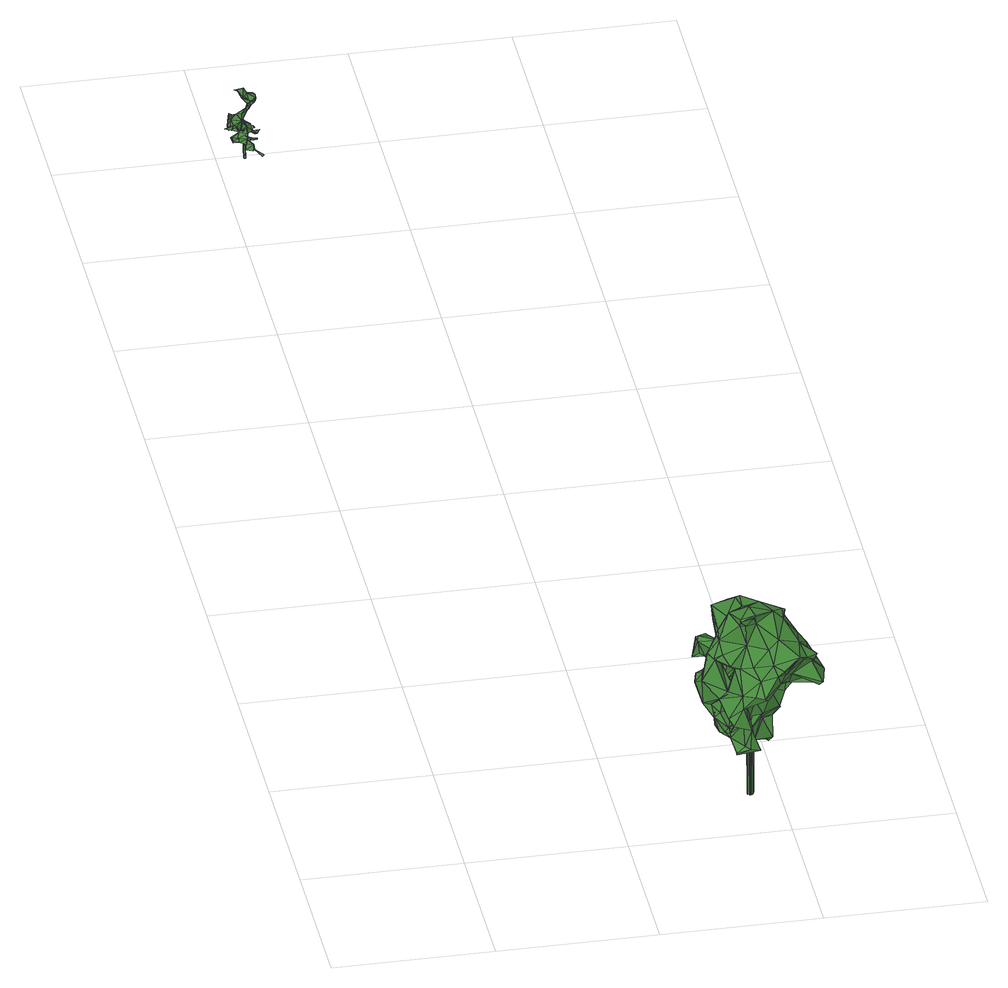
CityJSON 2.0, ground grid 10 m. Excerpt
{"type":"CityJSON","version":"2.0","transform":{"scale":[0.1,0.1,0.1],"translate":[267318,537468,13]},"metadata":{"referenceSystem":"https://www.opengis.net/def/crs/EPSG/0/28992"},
"CityObjects":{
"tree1":{"type":"SolitaryVegetationObject","attributes":{"gtid":589,"crown_width_m":7.1,"crown_median_z":21.42,"crown_r50_m":0.383,"crown_porosity":0.911,"trunk_H_m":8.24,"trunk_DBH_m":0.378,"trunk_radius_m":0.189,"trunk_base_height_m":13.18,"original_gtid":"673"},"geometry":[{"type":"MultiSurface","lod":"3","boundaries":[[[0,1,2]],[[3,4,5]],[[6,7,8]],[[9,10,11]],[[12,10,9]],[[13,14,15]],[[16,17,18]],[[13,19,20]],[[7,21,8]],[[22,23,24]],[[25,26,27]],[[28,29,14]],[[15,14,29]],[[30,31,32]],[[33,34,35]],[[18,36,16]],[[37,16,38]],[[39,40,41]],[[42,43,44]],[[45,46,47]],[[48,49,50]],[[51,52,45]],[[3,53,4]],[[54,55,56]],[[57,58,59]],[[60,61,3]],[[62,63,36]],[[64,65,66]],[[67,68,56]],[[69,70,71]],[[39,72,23]],[[40,39,23]],[[73,74,59]],[[75,41,22]],[[45,47,51]],[[56,52,76]],[[77,37,78]],[[79,80,81]],[[82,63,51]],[[83,63,82]],[[84,85,86]],[[87,88,89]],[[70,90,91]],[[37,17,16]],[[77,17,37]],[[92,93,8]],[[93,6,8]],[[94,95,96]],[[63,97,98]],[[75,99,82]],[[82,99,83]],[[78,37,100]],[[101,42,65]],[[102,95,103]],[[102,103,104]],[[5,105,106]],[[85,107,108]],[[109,85,108]],[[110,74,1]],[[51,47,82]],[[111,104,103]],[[35,15,112]],[[83,113,63]],[[63,113,36]],[[0,114,115]],[[116,117,118]],[[62,36,18]],[[119,120,117]],[[121,49,100]],[[7,6,122]],[[87,123,88]],[[124,84,125]],[[126,127,42]],[[54,56,76]],[[4,101,58]],[[107,128,108]],[[129,87,94]],[[48,130,78]],[[131,78,130]],[[132,133,134]],[[135,70,91]],[[65,42,66]],[[136,67,137]],[[64,138,65]],[[139,6,93]],[[140,29,141]],[[142,143,144]],[[113,99,36]],[[145,71,146]],[[142,144,147]],[[11,10,48]],[[116,21,148]],[[116,148,149]],[[145,109,108]],[[145,108,150]],[[151,152,153]],[[151,153,154]],[[0,2,155]],[[129,133,123]],[[123,133,98]],[[113,83,99]],[[156,157,154]],[[158,67,56]],[[159,142,160]],[[96,129,94]],[[60,3,5]],[[161,44,114]],[[162,148,7]],[[163,164,32]],[[165,166,13]],[[4,166,165]],[[84,167,159]],[[144,35,168]],[[50,11,48]],[[30,72,39]],[[31,30,39]],[[148,162,169]],[[9,170,171]],[[9,49,170]],[[147,73,160]],[[172,53,173]],[[174,175,25]],[[14,13,176]],[[17,152,18]],[[81,67,158]],[[160,73,177]],[[73,59,177]],[[178,179,9]],[[144,143,28]],[[39,180,31]],[[160,177,159]],[[119,181,182]],[[180,161,31]],[[118,183,21]],[[173,80,172]],[[116,118,21]],[[155,184,34]],[[169,141,28]],[[169,28,35]],[[24,185,22]],[[16,36,99]],[[186,187,53]],[[38,22,185]],[[148,169,142]],[[188,189,131]],[[190,189,188]],[[155,34,33]],[[0,155,33]],[[30,32,178]],[[35,144,15]],[[110,165,15]],[[168,34,184]],[[79,173,191]],[[123,192,88]],[[2,147,184]],[[162,193,169]],[[171,24,72]],[[26,194,27]],[[84,86,182]],[[175,26,25]],[[52,56,68]],[[52,68,45]],[[44,80,173]],[[44,173,42]],[[180,44,161]],[[62,195,192]],[[161,32,31]],[[196,197,198]],[[53,191,173]],[[62,18,195]],[[199,200,201]],[[202,203,46]],[[75,204,136]],[[98,192,123]],[[62,192,98]],[[79,205,55]],[[98,132,63]],[[28,141,29]],[[67,81,206]],[[11,50,9]],[[162,7,122]],[[207,130,208]],[[72,30,9]],[[30,178,9]],[[40,23,22]],[[12,179,10]],[[12,9,179]],[[39,41,180]],[[149,159,167]],[[149,142,159]],[[148,142,149]],[[70,69,90]],[[132,134,52]],[[20,197,196]],[[154,157,209]],[[33,35,0]],[[34,168,35]],[[139,122,6]],[[210,169,193]],[[179,178,211]],[[212,138,213]],[[9,171,72]],[[214,175,174]],[[142,147,160]],[[153,152,215]],[[75,38,99]],[[22,38,75]],[[99,38,16]],[[49,121,170]],[[139,193,122]],[[17,190,152]],[[188,152,190]],[[137,180,41]],[[124,85,84]],[[136,137,41]],[[171,185,24]],[[85,216,212]],[[51,217,52]],[[51,63,217]],[[96,54,76]],[[96,76,129]],[[147,1,74]],[[2,1,147]],[[115,43,1]],[[110,1,43]],[[116,181,117]],[[169,218,141]],[[5,4,105]],[[184,147,168]],[[172,80,219]],[[47,46,220]],[[32,114,221]],[[24,23,72]],[[38,185,121]],[[222,146,71]],[[180,206,44]],[[123,87,129]],[[17,77,190]],[[223,224,66]],[[55,225,223]],[[111,225,55]],[[85,109,119]],[[85,119,86]],[[226,218,210]],[[149,227,116]],[[111,55,54]],[[104,111,54]],[[216,65,138]],[[216,138,212]],[[228,209,229]],[[27,153,215]],[[140,211,163]],[[81,80,206]],[[44,206,80]],[[162,122,193]],[[180,137,206]],[[156,119,109]],[[141,214,140]],[[194,230,27]],[[59,74,28]],[[63,62,97]],[[216,125,65]],[[182,149,167]],[[182,167,84]],[[98,97,62]],[[28,74,144]],[[231,197,19]],[[48,10,130]],[[152,188,215]],[[188,207,215]],[[222,229,209]],[[228,151,154]],[[64,224,213]],[[152,151,18]],[[175,232,26]],[[233,103,95]],[[161,114,32]],[[9,50,49]],[[195,18,228]],[[154,209,228]],[[7,148,21]],[[124,125,216]],[[177,101,65]],[[234,210,92]],[[185,170,121]],[[186,191,61]],[[223,66,55]],[[66,79,55]],[[173,79,66]],[[173,66,42]],[[208,235,236]],[[130,235,208]],[[45,68,46]],[[202,46,68]],[[204,203,202]],[[43,165,110]],[[104,54,102]],[[4,53,166]],[[27,230,153]],[[237,238,156]],[[120,238,237]],[[165,126,4]],[[64,66,224]],[[234,21,183]],[[181,119,117]],[[130,207,131]],[[131,207,188]],[[61,111,103]],[[187,166,53]],[[8,21,234]],[[8,234,92]],[[2,184,155]],[[38,100,37]],[[239,240,174]],[[210,139,92]],[[128,107,85]],[[25,215,207]],[[27,215,25]],[[156,154,237]],[[238,241,231]],[[38,121,100]],[[144,28,35]],[[214,174,240]],[[214,240,140]],[[237,194,118]],[[78,189,242]],[[217,63,132]],[[15,144,74]],[[239,211,240]],[[179,211,239]],[[240,211,140]],[[169,210,218]],[[89,243,87]],[[105,181,106]],[[52,217,132]],[[239,236,179]],[[76,52,134]],[[76,134,129]],[[202,68,67]],[[128,233,95]],[[214,226,232]],[[214,232,175]],[[26,232,226]],[[93,92,139]],[[79,191,219]],[[129,134,133]],[[44,43,114]],[[133,132,98]],[[115,114,43]],[[13,15,165]],[[60,244,224]],[[233,187,186]],[[221,15,163]],[[71,70,243]],[[96,95,102]],[[96,102,54]],[[14,176,28]],[[156,109,157]],[[25,208,174]],[[178,32,164]],[[125,84,245]],[[111,60,224]],[[70,135,243]],[[243,222,71]],[[87,243,94]],[[94,243,95]],[[128,95,243]],[[128,243,135]],[[71,145,246]],[[168,147,144]],[[114,0,112]],[[88,247,89]],[[183,26,248]],[[183,248,234]],[[150,246,135]],[[179,236,235]],[[179,235,10]],[[141,226,214]],[[136,204,67]],[[202,67,204]],[[234,226,210]],[[219,191,172]],[[172,191,186]],[[60,5,85]],[[115,1,0]],[[212,60,85]],[[227,198,116]],[[194,26,183]],[[194,183,118]],[[61,60,111]],[[213,224,244]],[[60,212,244]],[[213,138,64]],[[149,181,249]],[[197,231,241]],[[90,246,91]],[[73,147,74]],[[185,171,170]],[[125,245,65]],[[28,176,59]],[[140,163,15]],[[228,18,151]],[[111,224,225]],[[245,177,65]],[[245,159,177]],[[204,75,82]],[[82,47,220]],[[204,82,220]],[[204,220,203]],[[203,220,46]],[[59,176,13]],[[112,0,35]],[[190,242,189]],[[114,112,221]],[[101,177,58]],[[174,236,239]],[[246,250,91]],[[118,120,237]],[[117,120,118]],[[67,206,137]],[[79,81,158]],[[219,80,79]],[[195,228,229]],[[186,61,233]],[[4,126,101]],[[5,233,85]],[[128,85,233]],[[222,157,146]],[[124,216,85]],[[251,53,3]],[[225,224,223]],[[146,157,109]],[[231,19,187]],[[221,163,32]],[[40,22,41]],[[53,172,186]],[[249,105,13]],[[249,13,20]],[[13,105,4]],[[78,100,48]],[[5,106,157]],[[5,157,233]],[[233,157,231]],[[187,233,231]],[[209,157,222]],[[43,42,127]],[[126,42,101]],[[43,127,165]],[[226,234,248]],[[226,248,26]],[[48,100,49]],[[165,127,126]],[[207,208,25]],[[169,28,143]],[[119,182,86]],[[169,143,142]],[[181,105,249]],[[84,159,245]],[[213,244,212]],[[75,136,41]],[[233,61,103]],[[166,252,13]],[[19,13,252]],[[19,252,187]],[[166,187,252]],[[211,178,164]],[[211,164,163]],[[149,182,181]],[[20,196,249]],[[53,251,191]],[[3,61,191]],[[251,3,191]],[[57,59,13]],[[135,108,128]],[[193,139,210]],[[226,141,218]],[[59,58,177]],[[19,197,20]],[[149,196,227]],[[249,196,149]],[[227,196,198]],[[55,205,56]],[[158,56,205]],[[90,69,246]],[[15,74,110]],[[77,242,190]],[[78,242,77]],[[194,237,230]],[[253,199,201]],[[200,254,201]],[[253,201,254]],[[199,254,200]],[[253,254,199]],[[221,112,15]],[[29,140,15]],[[57,13,4]],[[157,106,238]],[[157,238,231]],[[156,238,119]],[[120,119,238]],[[197,241,198]],[[116,198,241]],[[116,241,181]],[[238,106,241]],[[181,241,106]],[[131,189,78]],[[57,4,58]],[[153,230,154]],[[237,154,230]],[[222,247,229]],[[146,109,145]],[[246,150,108]],[[135,246,108]],[[208,236,174]],[[243,89,247]],[[150,250,145]],[[243,247,222]],[[229,247,195]],[[246,69,71]],[[145,250,246]],[[135,250,150]],[[135,91,250]],[[79,158,205]],[[130,10,235]],[[88,192,247]],[[195,247,192]],[[255,256,257]],[[255,257,258]],[[258,257,259]],[[258,259,260]],[[257,256,261]],[[257,261,259]],[[259,261,262]],[[259,262,260]],[[261,256,263]],[[261,263,262]],[[262,263,264]],[[262,264,260]],[[263,256,265]],[[263,265,264]],[[264,265,266]],[[264,266,260]],[[265,256,267]],[[265,267,266]],[[266,267,268]],[[266,268,260]],[[267,256,269]],[[267,269,268]],[[268,269,270]],[[268,270,260]],[[269,256,271]],[[269,271,270]],[[270,271,272]],[[270,272,260]],[[272,271,273]],[[272,273,260]],[[271,256,274]],[[271,274,273]],[[273,274,275]],[[273,275,260]],[[274,256,276]],[[274,276,275]],[[276,256,277]],[[276,277,275]],[[275,277,278]],[[275,278,260]],[[277,256,279]],[[277,279,278]],[[278,279,280]],[[278,280,260]],[[280,279,281]],[[280,281,260]],[[279,256,282]],[[279,282,281]],[[282,256,283]],[[282,283,281]],[[281,283,284]],[[281,284,260]],[[283,256,255]],[[283,255,284]],[[284,255,258]],[[284,258,260]]]}]},
"tree2":{"type":"SolitaryVegetationObject","attributes":{"gtid":549,"crown_width_m":2.77,"crown_median_z":15.83,"crown_r50_m":0.165,"crown_porosity":0.967,"trunk_H_m":2.65,"trunk_DBH_m":0.0605,"trunk_radius_m":0.0303,"trunk_base_height_m":13.18,"original_gtid":"621"},"geometry":[{"type":"MultiSurface","lod":"3","boundaries":[[[285,286,287]],[[288,289,290]],[[291,292,293]],[[294,295,296]],[[297,298,289]],[[299,300,301]],[[295,302,303]],[[304,305,306]],[[289,307,290]],[[288,290,308]],[[303,302,309]],[[310,311,312]],[[313,314,288]],[[315,316,317]],[[318,319,320]],[[321,322,286]],[[297,289,288]],[[308,290,307]],[[318,301,323]],[[324,325,304]],[[326,286,285]],[[327,328,329]],[[285,330,326]],[[330,285,331]],[[332,333,334]],[[301,335,324]],[[313,327,329]],[[336,298,297]],[[299,301,318]],[[337,338,339]],[[298,340,307]],[[298,307,289]],[[306,323,304]],[[341,342,343]],[[337,332,344]],[[294,296,345]],[[345,296,346]],[[340,347,307]],[[348,338,349]],[[334,344,332]],[[350,306,305]],[[337,333,332]],[[351,352,353]],[[288,347,340]],[[354,339,355]],[[356,357,358]],[[338,348,359]],[[348,349,321]],[[355,321,349]],[[354,337,339]],[[350,303,360]],[[310,336,311]],[[360,361,350]],[[295,362,296]],[[363,364,311]],[[365,311,364]],[[307,347,308]],[[361,306,350]],[[366,303,363]],[[287,353,322]],[[321,339,338]],[[321,338,322]],[[331,287,359]],[[355,349,335]],[[367,357,293]],[[367,293,292]],[[320,349,338]],[[318,320,299]],[[354,299,320]],[[320,335,349]],[[368,365,297]],[[311,365,368]],[[325,369,305]],[[325,305,304]],[[370,352,343]],[[365,336,311]],[[371,338,337]],[[328,327,313]],[[313,329,347]],[[372,318,323]],[[360,366,373]],[[350,305,369]],[[340,374,368]],[[361,360,306]],[[313,327,314]],[[360,372,306]],[[350,295,303]],[[375,314,327]],[[287,331,285]],[[308,347,329]],[[297,288,340]],[[297,340,368]],[[364,363,374]],[[364,374,365]],[[296,376,295]],[[355,339,321]],[[363,373,366]],[[312,373,363]],[[363,303,319]],[[357,356,293]],[[366,360,303]],[[312,311,373]],[[377,322,352]],[[334,339,344]],[[311,368,314]],[[376,362,295]],[[376,295,350]],[[323,306,372]],[[376,296,362]],[[374,340,365]],[[314,375,311]],[[348,378,359]],[[320,338,379]],[[286,326,348]],[[286,348,321]],[[299,335,301]],[[345,380,294]],[[381,311,375]],[[373,311,381]],[[325,382,369]],[[359,287,322]],[[333,339,334]],[[292,291,367]],[[345,346,380]],[[291,293,367]],[[328,313,329]],[[326,330,348]],[[303,295,294]],[[369,376,350]],[[357,293,358]],[[377,352,351]],[[370,351,352]],[[324,309,302]],[[324,302,369]],[[381,363,373]],[[374,363,381]],[[329,313,308]],[[287,286,322]],[[344,339,337]],[[333,337,339]],[[338,359,322]],[[299,355,335]],[[323,301,304]],[[355,299,354]],[[309,335,320]],[[371,379,338]],[[301,324,304]],[[372,319,318]],[[363,318,319]],[[360,319,372]],[[346,379,371]],[[320,379,309]],[[379,303,309]],[[324,382,325]],[[359,378,331]],[[330,331,378]],[[369,382,324]],[[335,309,324]],[[381,314,368]],[[381,368,374]],[[375,314,381]],[[313,347,288]],[[351,383,377]],[[322,383,287]],[[353,383,351]],[[322,377,383]],[[297,365,336]],[[380,346,294]],[[294,346,303]],[[353,287,383]],[[337,354,371]],[[320,371,354]],[[373,319,360]],[[363,319,373]],[[298,365,340]],[[336,365,298]],[[376,369,302]],[[376,302,295]],[[295,303,346]],[[379,346,303]],[[303,346,371]],[[296,295,346]],[[356,358,293]],[[311,312,363]],[[320,319,371]],[[303,371,319]],[[330,378,348]],[[308,313,288]],[[322,353,352]],[[384,385,386]],[[386,385,387]],[[385,388,387]],[[388,385,389]],[[388,389,387]],[[387,389,390]],[[389,385,384]],[[389,384,390]],[[390,384,391]],[[390,391,387]],[[391,384,386]],[[391,386,387]]]}]}
},
"vertices":[
[177,10,69],[173,15,71],[174,15,55],[162,46,79],[165,42,73],[170,61,76],[189,53,39],[184,56,46],[189,54,39],[205,28,95],[220,31,85],[221,25,87],[214,35,87],[181,30,74],[183,31,72],[178,21,72],[212,46,112],[211,54,101],[202,58,108],[187,47,83],[184,32,71],[185,59,50],[208,18,112],[198,15,104],[209,18,112],[201,46,69],[201,46,61],[201,46,70],[178,29,54],[186,26,70],[196,16,96],[185,8,91],[188,12,88],[183,12,53],[169,14,50],[181,21,55],[204,48,124],[217,46,105],[210,32,114],[194,13,103],[198,15,105],[193,24,104],[160,25,84],[164,16,75],[173,16,90],[175,35,132],[175,34,131],[184,35,134],[226,36,91],[217,30,102],[223,23,90],[182,46,134],[170,47,130],[171,30,85],[163,50,113],[156,43,106],[163,41,115],[170,42,65],[163,38,66],[167,31,59],[156,55,87],[165,46,96],[188,70,118],[190,55,131],[149,45,85],[153,41,72],[152,39,89],[179,36,113],[175,38,126],[163,86,92],[158,81,94],[165,85,91],[199,15,103],[164,26,59],[167,26,58],[197,29,119],[164,49,118],[217,47,103],[223,42,95],[160,37,104],[170,27,103],[167,25,106],[196,41,132],[202,46,130],[164,55,63],[167,65,79],[166,57,64],[167,73,111],[176,75,116],[174,73,112],[158,84,92],[157,84,92],[195,50,38],[195,52,34],[166,72,111],[167,66,97],[164,66,115],[189,54,127],[181,70,127],[202,41,126],[217,36,101],[158,40,71],[174,60,107],[174,55,102],[166,47,109],[171,44,67],[173,61,76],[165,74,83],[161,77,82],[170,72,77],[170,17,74],[162,46,102],[176,13,71],[204,47,129],[173,14,82],[166,8,74],[183,59,58],[179,65,64],[184,60,58],[175,68,71],[180,64,65],[220,27,108],[189,49,40],[176,77,121],[161,48,77],[158,43,72],[166,29,84],[166,27,83],[163,66,93],[163,67,124],[222,40,80],[220,50,81],[180,56,128],[178,68,127],[170,53,124],[157,78,92],[191,30,112],[181,24,104],[150,46,84],[195,51,34],[187,26,70],[188,39,59],[173,33,53],[177,31,53],[171,24,54],[161,78,82],[169,75,81],[167,24,56],[180,43,52],[177,43,56],[154,80,80],[200,53,100],[209,54,97],[204,50,84],[191,54,85],[177,11,55],[183,63,79],[182,63,85],[164,34,109],[160,39,57],[161,29,58],[180,11,91],[187,44,44],[182,25,80],[186,21,94],[170,27,80],[176,30,81],[174,42,62],[169,18,50],[183,33,47],[218,26,105],[211,22,108],[177,32,96],[166,29,86],[203,41,75],[200,43,64],[176,39,58],[159,36,64],[196,27,92],[204,33,86],[184,16,99],[174,59,64],[169,57,64],[191,49,55],[169,14,51],[213,22,109],[173,47,95],[180,45,90],[215,53,81],[217,46,84],[211,53,98],[165,45,96],[178,75,118],[192,44,40],[199,47,68],[186,70,115],[184,39,64],[190,47,76],[191,47,68],[188,51,118],[183,67,111],[199,57,111],[178,35,127],[183,35,132],[185,37,127],[159,37,105],[173,26,103],[215,51,80],[210,45,82],[182,66,95],[196,42,42],[195,33,85],[153,54,84],[151,53,86],[200,42,64],[211,53,81],[156,50,81],[182,51,131],[190,44,55],[167,42,102],[184,35,133],[175,17,83],[171,70,92],[155,40,89],[155,51,87],[156,42,88],[196,45,56],[191,47,59],[185,65,101],[184,69,103],[192,46,76],[186,50,84],[201,45,61],[174,60,94],[192,48,49],[212,36,86],[208,38,84],[187,58,74],[182,62,77],[203,40,81],[193,38,80],[186,58,74],[205,38,95],[168,69,97],[155,54,87],[160,39,66],[158,79,83],[181,70,105],[194,46,56],[174,42,64],[154,80,81],[160,44,82],[185,38,91],[191,50,102],[180,60,105],[185,45,2],[183,45,2],[185,46,2],[184,43,84],[184,44,84],[182,43,84],[184,46,2],[184,45,84],[184,47,2],[183,45,84],[183,47,2],[182,45,84],[182,47,2],[181,45,84],[181,46,2],[181,44,84],[181,45,2],[180,44,84],[180,43,84],[181,44,2],[181,42,84],[182,44,2],[182,43,2],[182,42,84],[183,43,2],[182,41,84],[183,42,84],[184,43,2],[184,44,2],[184,42,84],
[10,795,15],[14,795,18],[13,792,17],[21,810,40],[26,811,38],[25,813,38],[18,781,26],[15,781,28],[18,779,28],[11,789,30],[10,794,28],[8,789,28],[26,807,38],[26,807,37],[17,803,26],[16,807,26],[13,803,27],[10,797,29],[15,795,30],[9,805,30],[9,803,29],[10,801,31],[22,810,35],[21,814,38],[14,800,26],[23,798,40],[22,802,39],[21,798,39],[19,811,43],[18,805,40],[21,786,30],[21,785,31],[20,786,32],[16,800,29],[16,797,30],[18,799,26],[18,798,19],[18,793,18],[13,802,29],[11,802,26],[8,803,26],[10,798,16],[15,810,43],[14,813,41],[17,814,39],[9,798,17],[10,795,16],[27,799,20],[25,798,18],[24,798,18],[15,801,25],[25,803,38],[22,796,22],[19,796,20],[21,798,20],[22,807,35],[26,780,14],[25,780,13],[21,784,16],[26,799,20],[11,787,28],[13,790,26],[19,812,38],[14,798,20],[19,799,23],[9,796,31],[16,786,15],[21,788,17],[17,789,17],[21,799,25],[20,799,23],[21,776,29],[19,776,28],[21,776,28],[13,795,18],[12,797,34],[11,798,33],[4,791,28],[19,799,34],[20,802,37],[24,803,38],[15,795,35],[18,781,25],[21,805,36],[7,799,25],[20,784,15],[18,794,26],[13,800,30],[18,798,37],[21,803,33],[17,805,40],[8,795,26],[20,792,15],[10,798,17],[18,794,25],[12,787,28],[20,803,37],[8,800,21],[17,790,17],[18,797,2],[18,798,2],[17,799,28],[16,799,28],[17,798,2],[17,797,2],[16,798,28],[17,798,28]
]}
